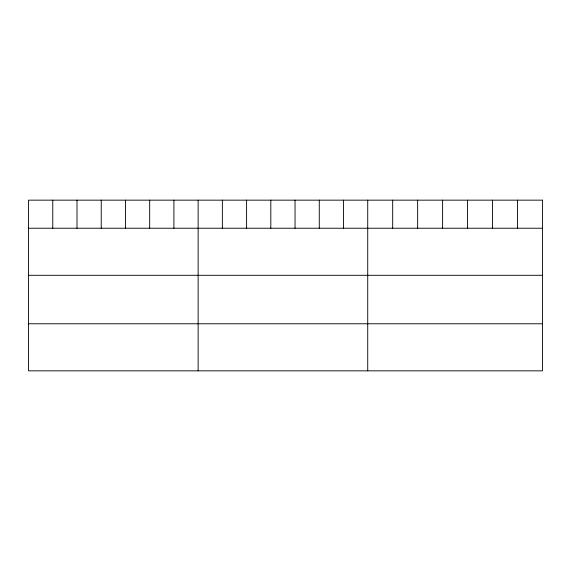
<?xml version="1.0" encoding="UTF-8"?>
<svg xmlns="http://www.w3.org/2000/svg" width="571" height="571" viewBox="0 0 571 571"><rect width="100%" height="100%" fill="white"/><g stroke="black" fill="none" stroke-linecap="round" stroke-linejoin="round"><path stroke-width="0.86" d="M28.55 228.229L542.45 228.229M28.55 275.293L542.45 275.293M28.55 323.778L542.45 323.778M517.49 200.157L517.49 228.229M492.53 200.157L492.53 228.229M467.57 200.157L467.57 228.229M442.604 200.157L442.604 228.229M417.644 200.157L417.644 228.229M392.684 200.157L392.684 228.229M367.724 200.157L367.724 370.843M343.499 200.157L343.499 228.229M319.268 200.157L319.268 228.229M295.043 200.157L295.043 228.229M270.818 200.157L270.818 228.229M246.593 200.157L246.593 228.229M222.362 200.157L222.362 228.229M198.137 200.157L198.137 370.843M173.912 200.157L173.912 228.229M149.681 200.157L149.681 228.229M125.456 200.157L125.456 228.229M101.231 200.157L101.231 228.229M77.006 200.157L77.006 228.229M52.775 200.157L52.775 228.229M542.45 200.157L28.55 200.157L28.55 370.843L542.45 370.843L542.45 200.157"/></g></svg>
